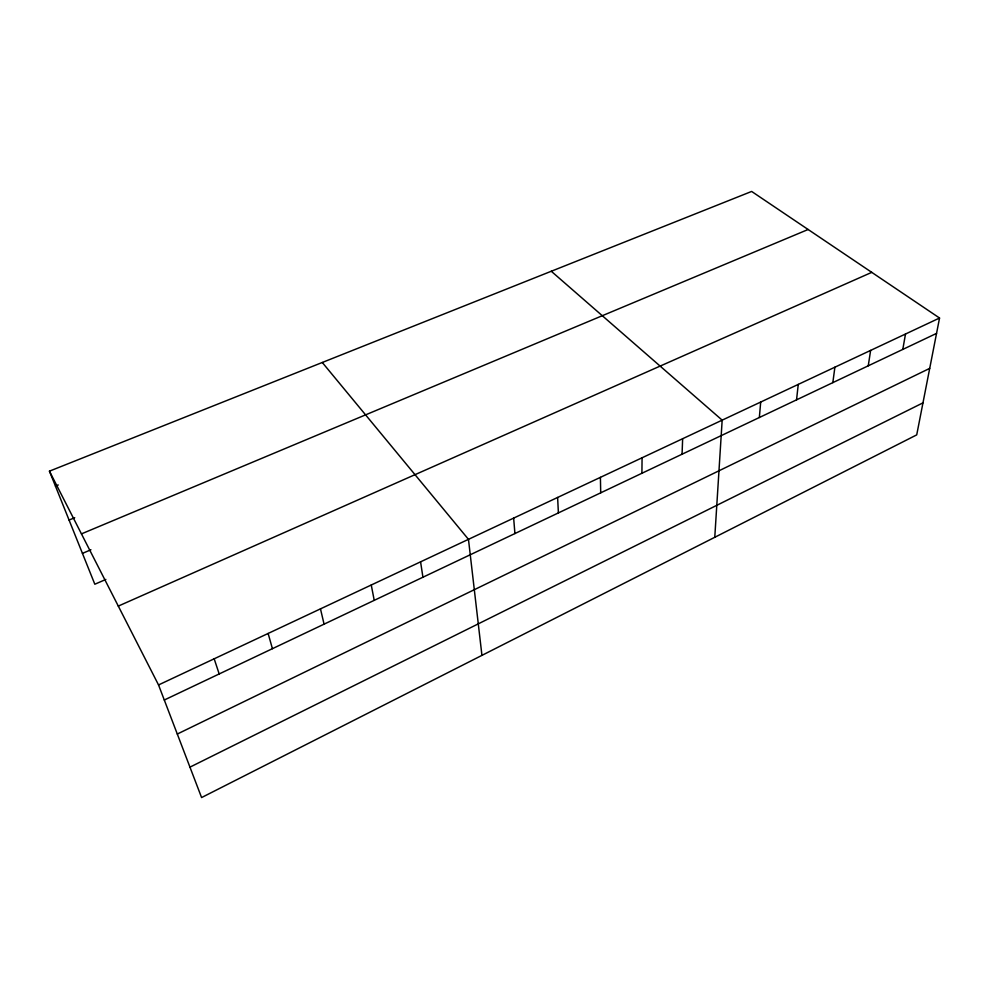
<?xml version="1.0" encoding="UTF-8"?>
<svg xmlns="http://www.w3.org/2000/svg" width="989" height="989" viewBox="0 0 989 989"><rect width="100%" height="100%" fill="white"/><g stroke="black" fill="none" stroke-linecap="round" stroke-linejoin="round"><path stroke-width="1.48" d="M641.91 473.261L642.071 457.783M682.064 454.198L682.645 438.72M714.775 537.287L722.168 420.152L551.281 271.258M759.342 417.519L760.702 402.041M796.541 399.853L798.259 384.4M832.825 382.632L834.901 367.191M868.243 365.819L870.629 350.403M902.796 349.401L905.504 334.01M939.55 318.025L916.716 434.876L201.583 797.554L158.537 684.944L49.45 471.16L751.64 191.446L939.55 318.025L158.537 684.944M189.962 767.143L922.972 402.857M177.303 734.036L929.709 368.378M164.298 700.014L936.546 333.392M118.297 606.096L871.754 272.358M105.86 579.443L94.82 584.227L49.45 471.16M82.446 553.37L90.939 549.773M81.457 533.875L808.124 229.497M69.069 520.053L74.719 517.717M55.446 486.106L58.264 484.969M322.29 362.481L468.465 539.339L481.94 655.373M214.18 658.81L219.187 673.954M268.13 633.455L272.42 648.685M320.473 608.865L324.071 624.158M371.258 585.006L374.225 600.348M420.572 561.839L422.933 577.23M513.65 518.112L514.923 533.553M557.623 497.455L558.389 512.92M600.41 477.353L600.706 492.831"/></g></svg>
